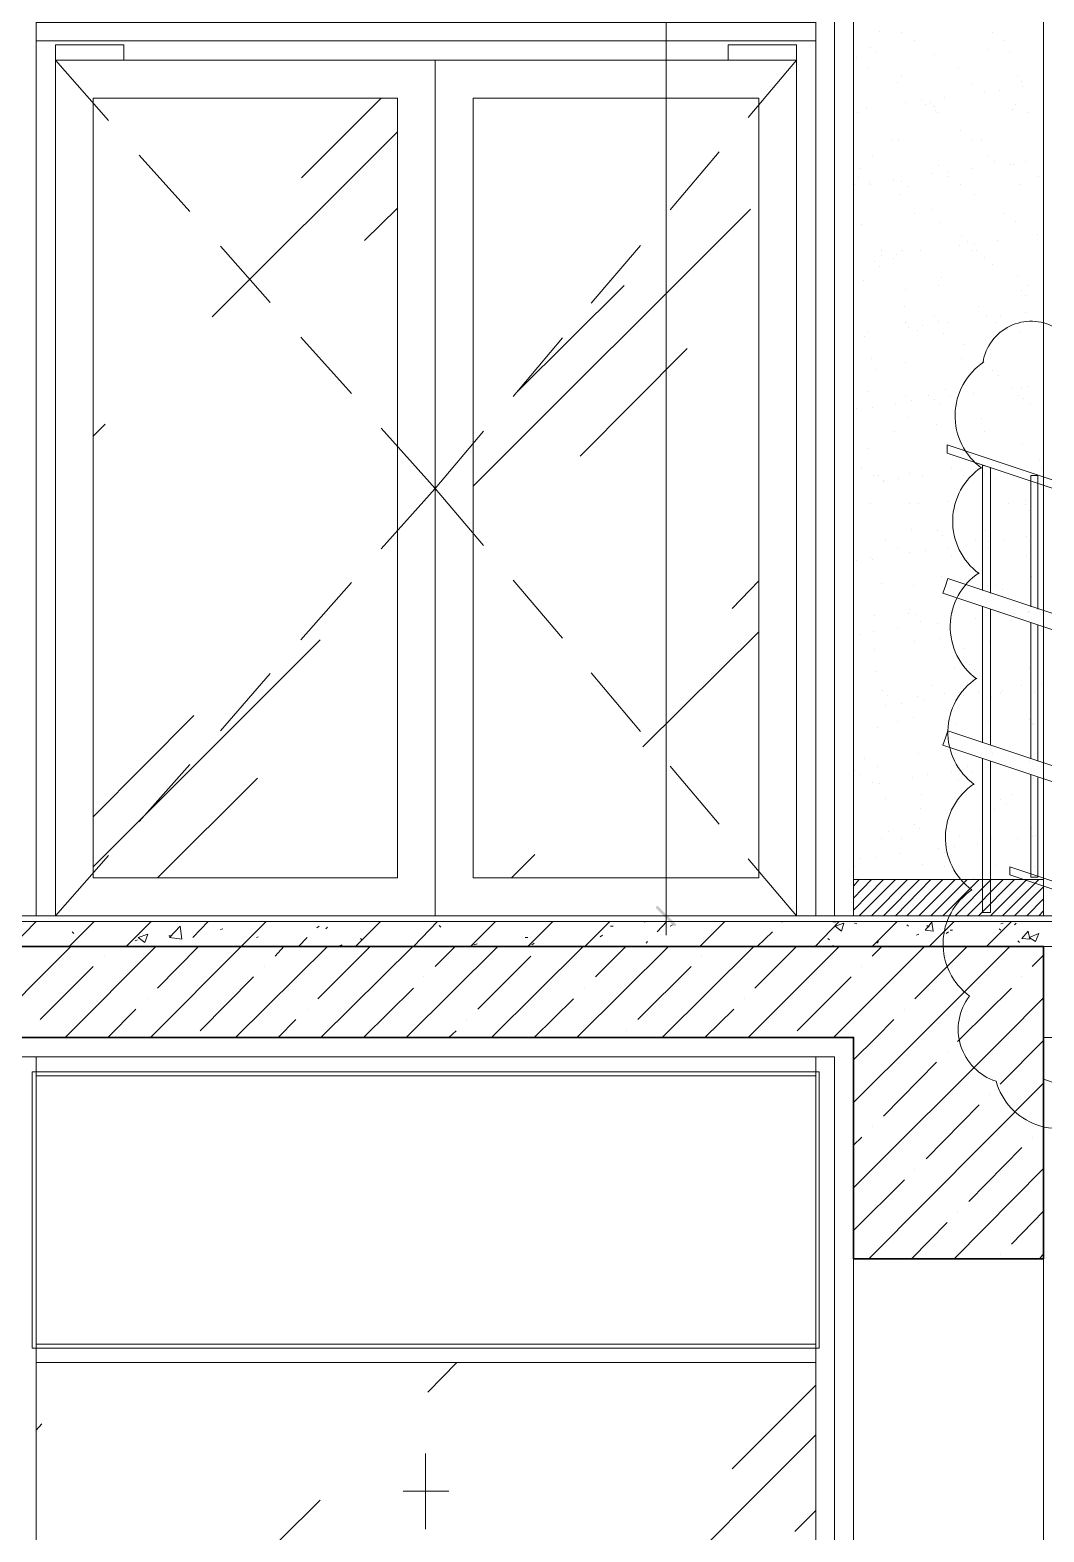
# Model space of a CAD drawing. Header units: millimetres. Extents: x -356862 to 418287, y 0 to 839748.
# Drawn here: x 375108 to 377836, y 784460 to 788500 of the extents above; entities that cross this region are included whole.
import ezdxf

# ---------------------------------------------------------------- set-up
doc = ezdxf.new("R2010")
doc.units = ezdxf.units.MM
doc.layers.add('PDF _Геометрия', color=7, linetype='Continuous', true_color=0xbababa)
doc.layers.add('PDF _Сплошная заливка', color=7, linetype='Continuous', true_color=0xf50000)

msp = doc.modelspace()

# ---------------------------------------------------------------- linework, layer by layer
at = {"layer": 'PDF _Геометрия', "color": 252, "lineweight": 5, "true_color": 0x989898}
for points in [[(374621.668, 786166.9913), (375071.9773, 786166.9913), (375071.9773, 786117.1975), (375071.9773, 788494.3109), (375071.9773, 789589.7748), (375071.9773, 790033.5893), (375123.9361, 790033.5893), (375123.9361, 789589.7748), (375123.9361, 788494.3109), (375123.9361, 786117.1975)], [(377221.7711, 786117.1975), (377221.7711, 788494.3109), (377221.7711, 789589.7748), (377221.7711, 790033.5893), (377271.5649, 790033.5893), (377271.5649, 789589.7748), (377271.5649, 788494.3109), (377271.5649, 786117.1975)], [(375071.9773, 783906.7852), (375071.9773, 784199.0532), (375071.9773, 784939.4656), (375071.9773, 785738.3315), (375123.9361, 785738.3315), (375123.9361, 784939.4656), (375123.9361, 784199.0532), (375123.9361, 783906.7852)], [(377221.7711, 783906.7852), (377221.7711, 784199.0532), (377221.7711, 784939.4656), (377221.7711, 785738.3315), (377271.5649, 785738.3315), (377271.5649, 784939.4656), (377271.5649, 784199.0532), (377271.5649, 783906.7852)]]:
    msp.add_lwpolyline(points, dxfattribs=at)
at = {"layer": 'PDF _Геометрия', "color": 7, "lineweight": 9}
for points in [[(377323.5237, 789492.3522), (377323.5237, 786117.1975)], [(377834.4515, 786117.1975), (377834.4515, 789492.3522)], [(377936.2041, 785790.2903), (377834.4515, 785790.2903)], [(377323.5237, 785194.9295), (377323.5237, 783906.7852)], [(377834.4515, 783906.7852), (377834.4515, 785194.9295)]]:
    msp.add_lwpolyline(points, dxfattribs=at)
at = {"layer": 'PDF _Геометрия', "color": 7, "lineweight": 18}
for points in [[(376819.0907, 786065.2388), (376819.0907, 789031.2181)], [(377373.3175, 786117.1975), (376767.1319, 786117.1975)]]:
    msp.add_lwpolyline(points, dxfattribs=at)
at = {"layer": 'PDF _Геометрия', "color": 7, "lineweight": 5}
for points in [[(377834.4515, 786034.9295), (377988.1629, 786034.9295), (377988.1629, 786117.1975), (373078.0598, 786117.1975), (373078.0598, 788572.2491)], [(377988.1629, 786102.0429), (373078.0598, 786102.0429)], [(377936.2041, 785643.0738), (377834.4515, 785677.713)], [(377834.4515, 785194.9295), (377834.4515, 783906.7852)]]:
    msp.add_lwpolyline(points, dxfattribs=at)
at = {"layer": 'PDF _Геометрия', "color": 252, "lineweight": 5, "true_color": 0x989898}
for points in [[(375123.9361, 788470.4965), (375123.9361, 788520.2903), (377221.7711, 788520.2903), (377221.7711, 788470.4965)], [(375123.9361, 785686.3728), (375123.9361, 785738.3315), (377221.7711, 785738.3315), (377221.7711, 785686.3728)], [(375123.9361, 784915.6511), (375123.9361, 784965.445), (377221.7711, 784965.445), (377221.7711, 784915.6511)]]:
    msp.add_lwpolyline(points, close=True, dxfattribs=at)
at = {"layer": 'PDF _Геометрия', "color": 24, "lineweight": 18, "true_color": 0xa12502}
for points in [[(377392.802, 788496.4759), (377392.802, 788496.4759)], [(377453.4206, 788494.3109), (377453.4206, 788494.3109)], [(377695.8948, 788494.3109), (377695.8948, 788494.3109)], [(377368.9876, 788453.1769), (377368.9876, 788453.1769)], [(377485.8948, 788472.6614), (377485.8948, 788472.6614)], [(377685.0701, 788446.6821), (377685.0701, 788446.6821)], [(377728.369, 788472.6614), (377728.369, 788472.6614)], [(377330.0185, 788427.1975), (377330.0185, 788427.1975)], [(377381.9773, 788440.1872), (377381.9773, 788440.1872)], [(377540.0185, 788433.6924), (377540.0185, 788433.6924)], [(377743.5237, 788438.0223), (377743.5237, 788438.0223)], [(377362.4928, 788396.8882), (377362.4928, 788396.8882)], [(377451.2556, 788377.4037), (377451.2556, 788377.4037)], [(377604.967, 788396.8882), (377604.967, 788396.8882)], [(377763.0082, 788375.2388), (377763.0082, 788375.2388)], [(377440.4309, 788357.9192), (377440.4309, 788357.9192)], [(377639.6062, 788355.7542), (377639.6062, 788355.7542)], [(377674.2453, 788331.9398), (377674.2453, 788331.9398)], [(377715.3794, 788338.4346), (377715.3794, 788338.4346)], [(377775.9979, 788362.2491), (377775.9979, 788362.2491)], [(377778.1629, 788347.0944), (377778.1629, 788347.0944)], [(377358.1629, 788290.8058), (377358.1629, 788290.8058)], [(377464.2453, 788303.7955), (377464.2453, 788303.7955)], [(377505.3794, 788310.2903), (377505.3794, 788310.2903)], [(377516.2041, 788299.4656), (377516.2041, 788299.4656)], [(377529.1938, 788305.9604), (377529.1938, 788305.9604)], [(377542.1835, 788292.9707), (377542.1835, 788292.9707)], [(377568.1629, 788318.9501), (377568.1629, 788318.9501)], [(377750.0185, 788286.4759), (377750.0185, 788286.4759)], [(377758.6783, 788299.4656), (377758.6783, 788299.4656)], [(377334.3484, 788277.8161), (377334.3484, 788277.8161)], [(377544.3484, 788284.3109), (377544.3484, 788284.3109)], [(377548.6783, 788277.8161), (377548.6783, 788277.8161)], [(377791.1526, 788277.8161), (377791.1526, 788277.8161)], [(377444.7608, 788206.3728), (377444.7608, 788206.3728)], [(377611.4618, 788230.1872), (377611.4618, 788230.1872)], [(377643.9361, 788206.3728), (377643.9361, 788206.3728)], [(377425.2763, 788202.0429), (377425.2763, 788202.0429)], [(377667.7505, 788202.0429), (377667.7505, 788202.0429)], [(377338.6783, 788126.2697), (377338.6783, 788126.2697)], [(377375.4824, 788163.0738), (377375.4824, 788163.0738)], [(377550.8433, 788134.9295), (377550.8433, 788134.9295)], [(377639.6062, 788126.2697), (377639.6062, 788126.2697)], [(377687.235, 788158.7439), (377687.235, 788158.7439)], [(377702.3897, 788145.7542), (377702.3897, 788145.7542)], [(377745.6886, 788139.2594), (377745.6886, 788139.2594)], [(377754.3484, 788137.0944), (377754.3484, 788137.0944)], [(377786.8227, 788145.7542), (377786.8227, 788145.7542)], [(377325.6886, 788085.1357), (377325.6886, 788085.1357)], [(377336.5134, 788102.4553), (377336.5134, 788102.4553)], [(377366.8227, 788089.4656), (377366.8227, 788089.4656)], [(377429.6062, 788098.1254), (377429.6062, 788098.1254)], [(377453.4206, 788091.6305), (377453.4206, 788091.6305)], [(377535.6886, 788113.28), (377535.6886, 788113.28)], [(377576.8227, 788117.6099), (377576.8227, 788117.6099)], [(377578.9876, 788104.6202), (377578.9876, 788104.6202)], [(377769.5031, 788085.1357), (377769.5031, 788085.1357)], [(377821.4618, 788104.6202), (377821.4618, 788104.6202)], [(377368.9876, 788082.9707), (377368.9876, 788082.9707)], [(377449.0907, 788056.9913), (377449.0907, 788056.9913)], [(377468.5752, 788078.6408), (377468.5752, 788078.6408)], [(377611.4618, 788082.9707), (377611.4618, 788082.9707)], [(377648.266, 788056.9913), (377648.266, 788056.9913)], [(377488.0598, 788007.1975), (377488.0598, 788007.1975)], [(377535.6886, 788015.8573), (377535.6886, 788015.8573)], [(377730.534, 788007.1975), (377730.534, 788007.1975)], [(377345.1732, 787976.8882), (377345.1732, 787976.8882)], [(377555.1732, 787983.3831), (377555.1732, 787983.3831)], [(377758.6783, 787985.548), (377758.6783, 787985.548)], [(377613.6268, 787944.414), (377613.6268, 787944.414)], [(377628.7814, 787931.4243), (377628.7814, 787931.4243)], [(377648.266, 787924.9295), (377648.266, 787924.9295)], [(377711.0495, 787933.5893), (377711.0495, 787933.5893)], [(377817.1319, 787948.7439), (377817.1319, 787948.7439)], [(377399.2969, 787907.6099), (377399.2969, 787907.6099)], [(377399.2969, 787892.4553), (377399.2969, 787892.4553)], [(377431.7711, 787885.9604), (377431.7711, 787885.9604)], [(377438.266, 787896.7852), (377438.266, 787896.7852)], [(377455.5855, 787907.6099), (377455.5855, 787907.6099)], [(377503.2144, 787905.445), (377503.2144, 787905.445)], [(377607.1319, 787920.5996), (377607.1319, 787920.5996)], [(377641.7711, 787907.6099), (377641.7711, 787907.6099)], [(377654.7608, 787905.445), (377654.7608, 787905.445)], [(377674.2453, 787888.1254), (377674.2453, 787888.1254)], [(377379.8123, 787877.3006), (377379.8123, 787877.3006)], [(377392.802, 787864.3109), (377392.802, 787864.3109)], [(377695.8948, 787868.6408), (377695.8948, 787868.6408)], [(377349.5031, 787825.3419), (377349.5031, 787825.3419)], [(377462.0804, 787801.5274), (377462.0804, 787801.5274)], [(377550.8433, 787812.3522), (377550.8433, 787812.3522)], [(377559.5031, 787834.0017), (377559.5031, 787834.0017)], [(377763.0082, 787836.1666), (377763.0082, 787836.1666)], [(377793.3175, 787812.3522), (377793.3175, 787812.3522)], [(377773.833, 787799.3625), (377773.833, 787799.3625)], [(377786.8227, 787786.3728), (377786.8227, 787786.3728)], [(377459.9154, 787756.0635), (377459.9154, 787756.0635)], [(377540.0185, 787730.0841), (377540.0185, 787730.0841)], [(377659.0907, 787756.0635), (377659.0907, 787756.0635)], [(377680.7402, 787727.9192), (377680.7402, 787727.9192)], [(377719.7093, 787732.2491), (377719.7093, 787732.2491)], [(377784.6577, 787740.9089), (377784.6577, 787740.9089)], [(377364.6577, 787686.7852), (377364.6577, 787686.7852)], [(377462.0804, 787712.7645), (377462.0804, 787712.7645)], [(377470.7402, 787699.7748), (377470.7402, 787699.7748)], [(377494.5546, 787691.1151), (377494.5546, 787691.1151)], [(377509.7093, 787706.2697), (377509.7093, 787706.2697)], [(377553.0082, 787717.0944), (377553.0082, 787717.0944)], [(377565.9979, 787684.6202), (377565.9979, 787684.6202)], [(377574.6577, 787712.7645), (377574.6577, 787712.7645)], [(377704.5546, 787712.7645), (377704.5546, 787712.7645)], [(377737.0288, 787693.28), (377737.0288, 787693.28)], [(377769.5031, 787686.7852), (377769.5031, 787686.7852)], [(377353.833, 787675.9604), (377353.833, 787675.9604)], [(377620.1216, 787654.3109), (377620.1216, 787654.3109)], [(377371.1526, 787615.3419), (377371.1526, 787615.3419)], [(377464.2453, 787606.6821), (377464.2453, 787606.6821)], [(377613.6268, 787617.5068), (377613.6268, 787617.5068)], [(377663.4206, 787604.5171), (377663.4206, 787604.5171)], [(377386.3072, 787587.1975), (377386.3072, 787587.1975)], [(377698.0598, 787582.8676), (377698.0598, 787582.8676)], [(377713.2144, 787569.8779), (377713.2144, 787569.8779)], [(377360.3278, 787526.579), (377360.3278, 787526.579)], [(377524.8639, 787517.9192), (377524.8639, 787517.9192)], [(377570.3278, 787533.0738), (377570.3278, 787533.0738)], [(377646.101, 787522.2491), (377646.101, 787522.2491)], [(377752.1835, 787535.2388), (377752.1835, 787535.2388)], [(377767.3381, 787517.9192), (377767.3381, 787517.9192)], [(377773.833, 787535.2388), (377773.833, 787535.2388)], [(377793.3175, 787541.7336), (377793.3175, 787541.7336)], [(377332.1835, 787481.1151), (377332.1835, 787481.1151)], [(377373.3175, 787485.445), (377373.3175, 787485.445)], [(377436.101, 787494.1047), (377436.101, 787494.1047)], [(377464.2453, 787515.7542), (377464.2453, 787515.7542)], [(377479.4, 787502.7645), (377479.4, 787502.7645)], [(377542.1835, 787507.0944), (377542.1835, 787507.0944)], [(377557.3381, 787496.2697), (377557.3381, 787496.2697)], [(377583.3175, 787513.5893), (377583.3175, 787513.5893)], [(377780.3278, 787509.2594), (377780.3278, 787509.2594)], [(377799.8123, 787496.2697), (377799.8123, 787496.2697)], [(377468.5752, 787457.3006), (377468.5752, 787457.3006)], [(377546.5134, 787439.981), (377546.5134, 787439.981)], [(377667.7505, 787455.1357), (377667.7505, 787455.1357)], [(377433.9361, 787420.4965), (377433.9361, 787420.4965)], [(377676.4103, 787420.4965), (377676.4103, 787420.4965)], [(377364.6577, 787375.0326), (377364.6577, 787375.0326)], [(377574.6577, 787383.6924), (377574.6577, 787383.6924)], [(377624.4515, 787368.5377), (377624.4515, 787368.5377)], [(377778.1629, 787385.8573), (377778.1629, 787385.8573)], [(377345.1732, 787320.9089), (377345.1732, 787320.9089)], [(377587.6474, 787323.0738), (377587.6474, 787323.0738)], [(377637.4412, 787355.548), (377637.4412, 787355.548)], [(377654.7608, 787320.9089), (377654.7608, 787320.9089)], [(377717.5443, 787329.5687), (377717.5443, 787329.5687)], [(377823.6268, 787342.5584), (377823.6268, 787342.5584)], [(377830.1216, 787323.0738), (377830.1216, 787323.0738)], [(377377.6474, 787301.4243), (377377.6474, 787301.4243)], [(377390.6371, 787301.4243), (377390.6371, 787301.4243)], [(377403.6268, 787288.4346), (377403.6268, 787288.4346)], [(377403.6268, 787286.2697), (377403.6268, 787286.2697)], [(377444.7608, 787292.7645), (377444.7608, 787292.7645)], [(377475.0701, 787305.7542), (377475.0701, 787305.7542)], [(377507.5443, 787301.4243), (377507.5443, 787301.4243)], [(377613.6268, 787314.414), (377613.6268, 787314.414)], [(377620.1216, 787301.4243), (377620.1216, 787301.4243)], [(377674.2453, 787305.7542), (377674.2453, 787305.7542)], [(377706.7196, 787292.7645), (377706.7196, 787292.7645)], [(377784.6577, 787236.4759), (377784.6577, 787236.4759)], [(377368.9876, 787225.6511), (377368.9876, 787225.6511)], [(377472.9051, 787225.6511), (377472.9051, 787225.6511)], [(377496.7196, 787225.6511), (377496.7196, 787225.6511)], [(377578.9876, 787232.146), (377578.9876, 787232.146)], [(377739.1938, 787225.6511), (377739.1938, 787225.6511)], [(377784.6577, 787223.4862), (377784.6577, 787223.4862)], [(377797.6474, 787208.3315), (377797.6474, 787208.3315)], [(377479.4, 787156.3728), (377479.4, 787156.3728)], [(377548.6783, 787154.2078), (377548.6783, 787154.2078)], [(377678.5752, 787154.2078), (377678.5752, 787154.2078)], [(377407.9567, 787126.0635), (377407.9567, 787126.0635)], [(377563.833, 787141.2181), (377563.833, 787141.2181)], [(377650.4309, 787128.2285), (377650.4309, 787128.2285)], [(377685.0701, 787123.8986), (377685.0701, 787123.8986)], [(377726.2041, 787128.2285), (377726.2041, 787128.2285)], [(377788.9876, 787136.8882), (377788.9876, 787136.8882)], [(377368.9876, 787080.5996), (377368.9876, 787080.5996)], [(377373.3175, 787076.2697), (377373.3175, 787076.2697)], [(377440.4309, 787106.579), (377440.4309, 787106.579)], [(377475.0701, 787095.7542), (377475.0701, 787095.7542)], [(377516.2041, 787100.0841), (377516.2041, 787100.0841)], [(377578.9876, 787108.7439), (377578.9876, 787108.7439)], [(377585.4824, 787082.7645), (377585.4824, 787082.7645)], [(377630.9464, 787078.4346), (377630.9464, 787078.4346)], [(377685.0701, 787106.579), (377685.0701, 787106.579)], [(377788.9876, 787084.9295), (377788.9876, 787084.9295)], [(377330.0185, 787071.9398), (377330.0185, 787071.9398)], [(377397.1319, 787011.3212), (377397.1319, 787011.3212)], [(377483.7299, 787004.8264), (377483.7299, 787004.8264)], [(377559.5031, 787030.8058), (377559.5031, 787030.8058)], [(377682.9051, 787004.8264), (377682.9051, 787004.8264)], [(377708.8845, 787006.9913), (377708.8845, 787006.9913)], [(377724.0391, 786994.0017), (377724.0391, 786994.0017)], [(377801.9773, 787030.8058), (377801.9773, 787030.8058)], [(377379.8123, 786924.7233), (377379.8123, 786924.7233)], [(377470.7402, 786931.2181), (377470.7402, 786931.2181)], [(377475.0701, 786939.8779), (377475.0701, 786939.8779)], [(377490.2247, 786926.8882), (377490.2247, 786926.8882)], [(377589.8123, 786933.3831), (377589.8123, 786933.3831)], [(377652.5959, 786916.0635), (377652.5959, 786916.0635)], [(377713.2144, 786931.2181), (377713.2144, 786931.2181)], [(377747.8536, 786911.7336), (377747.8536, 786911.7336)], [(377756.5134, 786931.2181), (377756.5134, 786931.2181)], [(377791.1526, 786933.3831), (377791.1526, 786933.3831)], [(377793.3175, 786935.548), (377793.3175, 786935.548)], [(377797.6474, 786935.548), (377797.6474, 786935.548)], [(377338.6783, 786874.9295), (377338.6783, 786874.9295)], [(377377.6474, 786881.4243), (377377.6474, 786881.4243)], [(377442.5959, 786890.0841), (377442.5959, 786890.0841)], [(377503.2144, 786909.5687), (377503.2144, 786909.5687)], [(377548.6783, 786903.0738), (377548.6783, 786903.0738)], [(377587.6474, 786907.4037), (377587.6474, 786907.4037)], [(377379.8123, 786833.7955), (377379.8123, 786833.7955)], [(377488.0598, 786855.445), (377488.0598, 786855.445)], [(377557.3381, 786864.1047), (377557.3381, 786864.1047)], [(377622.2866, 786835.9604), (377622.2866, 786835.9604)], [(377689.4, 786855.445), (377689.4, 786855.445)], [(377635.2763, 786792.6614), (377635.2763, 786792.6614)], [(377384.1422, 786775.3419), (377384.1422, 786775.3419)], [(377594.1422, 786781.8367), (377594.1422, 786781.8367)], [(377648.266, 786779.6718), (377648.266, 786779.6718)], [(377797.6474, 786784.0017), (377797.6474, 786784.0017)], [(377323.5237, 786714.7233), (377323.5237, 786714.7233)], [(377401.4618, 786723.3831), (377401.4618, 786723.3831)], [(377414.4515, 786710.3934), (377414.4515, 786710.3934)], [(377533.5237, 786736.3728), (377533.5237, 786736.3728)], [(377568.1629, 786714.7233), (377568.1629, 786714.7233)], [(377620.1216, 786710.3934), (377620.1216, 786710.3934)], [(377659.0907, 786716.8882), (377659.0907, 786716.8882)], [(377717.5443, 786716.8882), (377717.5443, 786716.8882)], [(377724.0391, 786723.3831), (377724.0391, 786723.3831)], [(377775.9979, 786736.3728), (377775.9979, 786736.3728)], [(377810.6371, 786716.8882), (377810.6371, 786716.8882)], [(377830.1216, 786738.5377), (377830.1216, 786738.5377)], [(377410.1216, 786682.2491), (377410.1216, 786682.2491)], [(377451.2556, 786688.7439), (377451.2556, 786688.7439)], [(377494.5546, 786706.0635), (377494.5546, 786706.0635)], [(377514.0391, 786697.4037), (377514.0391, 786697.4037)], [(377693.7299, 786703.8986), (377693.7299, 786703.8986)], [(377442.5959, 786638.9501), (377442.5959, 786638.9501)], [(377483.7299, 786649.7748), (377483.7299, 786649.7748)], [(377598.4721, 786632.4553), (377598.4721, 786632.4553)], [(377685.0701, 786638.9501), (377685.0701, 786638.9501)], [(377795.4824, 786645.445), (377795.4824, 786645.445)], [(377804.1422, 786634.6202), (377804.1422, 786634.6202)], [(377808.4721, 786632.4553), (377808.4721, 786632.4553)], [(377388.4721, 786623.7955), (377388.4721, 786623.7955)], [(377498.8845, 786554.5171), (377498.8845, 786554.5171)], [(377559.5031, 786578.3315), (377559.5031, 786578.3315)], [(377574.6577, 786565.3419), (377574.6577, 786565.3419)], [(377698.0598, 786554.5171), (377698.0598, 786554.5171)], [(377325.6886, 786509.0532), (377325.6886, 786509.0532)], [(377353.833, 786541.5274), (377353.833, 786541.5274)], [(377388.4721, 786519.8779), (377388.4721, 786519.8779)], [(377596.3072, 786541.5274), (377596.3072, 786541.5274)], [(377630.9464, 786519.8779), (377630.9464, 786519.8779)], [(377691.5649, 786517.713), (377691.5649, 786517.713)], [(377732.6989, 786524.2078), (377732.6989, 786524.2078)], [(377795.4824, 786532.8676), (377795.4824, 786532.8676)], [(377340.8433, 786496.0635), (377340.8433, 786496.0635)], [(377375.4824, 786476.579), (377375.4824, 786476.579)], [(377392.802, 786474.414), (377392.802, 786474.414)], [(377481.5649, 786489.5687), (377481.5649, 786489.5687)], [(377522.6989, 786496.0635), (377522.6989, 786496.0635)], [(377585.4824, 786504.7233), (377585.4824, 786504.7233)], [(377604.967, 786483.0738), (377604.967, 786483.0738)], [(377641.7711, 786502.5584), (377641.7711, 786502.5584)], [(377808.4721, 786485.2388), (377808.4721, 786485.2388)], [(377407.9567, 786433.28), (377407.9567, 786433.28)], [(377505.3794, 786444.1047), (377505.3794, 786444.1047)], [(377719.7093, 786431.1151), (377719.7093, 786431.1151)], [(377747.8536, 786444.1047), (377747.8536, 786444.1047)], [(377503.2144, 786405.1357), (377503.2144, 786405.1357)], [(377702.3897, 786402.9707), (377702.3897, 786402.9707)], [(377734.8639, 786418.1254), (377734.8639, 786418.1254)], [(377485.8948, 786364.0017), (377485.8948, 786364.0017)], [(377501.0495, 786351.012), (377501.0495, 786351.012)], [(377661.2556, 786346.6821), (377661.2556, 786346.6821)], [(377801.9773, 786355.3419), (377801.9773, 786355.3419)], [(377399.2969, 786325.0326), (377399.2969, 786325.0326)], [(377416.6165, 786344.5171), (377416.6165, 786344.5171)], [(377451.2556, 786325.0326), (377451.2556, 786325.0326)], [(377609.2969, 786331.5274), (377609.2969, 786331.5274)], [(377656.9257, 786312.0429), (377656.9257, 786312.0429)], [(377693.7299, 786325.0326), (377693.7299, 786325.0326)], [(377763.0082, 786325.0326), (377763.0082, 786325.0326)], [(377804.1422, 786331.5274), (377804.1422, 786331.5274)], [(377812.802, 786333.6924), (377812.802, 786333.6924)], [(377343.0082, 786270.9089), (377343.0082, 786270.9089)], [(377384.1422, 786275.2388), (377384.1422, 786275.2388)], [(377446.9257, 786283.8986), (377446.9257, 786283.8986)], [(377553.0082, 786299.0532), (377553.0082, 786299.0532)], [(377568.1629, 786288.2285), (377568.1629, 786288.2285)], [(377594.1422, 786303.3831), (377594.1422, 786303.3831)], [(377325.6886, 786249.2594), (377325.6886, 786249.2594)], [(377509.7093, 786255.7542), (377509.7093, 786255.7542)], [(377568.1629, 786249.2594), (377568.1629, 786249.2594)], [(377708.8845, 786253.5893), (377708.8845, 786253.5893)], [(377810.6371, 786249.2594), (377810.6371, 786249.2594)], [(377334.3484, 786218.9501), (377334.3484, 786218.9501)], [(377646.101, 786216.7852), (377646.101, 786216.7852)]]:
    msp.add_lwpolyline(points, dxfattribs=at)
at = {"layer": 'PDF _Геометрия', "color": 7, "lineweight": 9}
for points in [[(375359.9154, 788459.6718), (375175.8948, 788459.6718), (375175.8948, 788418.5377), (375359.9154, 788418.5377)], [(377169.8123, 788459.6718), (376985.7917, 788459.6718), (376985.7917, 788418.5377), (377169.8123, 788418.5377)]]:
    msp.add_lwpolyline(points, close=True, dxfattribs=at)
at = {"layer": 'PDF _Геометрия', "color": 7, "lineweight": 5}
for points in [[(375175.8948, 788418.5377), (375175.8948, 786117.1975)], [(376985.7917, 788418.5377), (376197.7505, 788418.5377), (376197.7505, 786117.1975), (376197.7505, 788418.5377), (375359.9154, 788418.5377)], [(377169.8123, 786117.1975), (377169.8123, 788418.5377)], [(375277.6474, 786218.9501), (375277.6474, 788316.7852), (376095.9979, 788316.7852), (376095.9979, 786218.9501)], [(377068.0598, 786218.9501), (376299.5031, 786218.9501), (376299.5031, 788316.7852), (377068.0598, 788316.7852)], [(377230.4309, 784954.6202), (377230.4309, 785697.1975), (375113.1113, 785697.1975), (375113.1113, 784954.6202)]]:
    msp.add_lwpolyline(points, close=True, dxfattribs=at)
at = {"layer": 'PDF _Геометрия', "lineweight": 5}
for points in [[(375175.8948, 788418.5377), (375318.7814, 788256.1666)], [(377169.8123, 788418.5377), (377039.9154, 788264.8264)], [(376961.9773, 788171.7336), (376829.9154, 788015.8573)], [(375401.0495, 788163.0738), (375537.4412, 788011.5274)], [(375619.7093, 787918.4346), (375753.9361, 787766.8882)], [(376749.8123, 787920.5996), (376617.7505, 787764.7233)], [(375836.2041, 787673.7955), (375972.5959, 787522.2491)], [(376539.8123, 787671.6305), (376407.7505, 787513.5893)], [(376052.6989, 787429.1563), (376197.7505, 787266.7852), (376052.6989, 787104.414)], [(376327.6474, 787420.4965), (376197.7505, 787266.7852), (376327.6474, 787113.0738)], [(377691.5649, 786985.3419), (377691.5649, 787323.0738), (377669.9154, 787329.5687), (377669.9154, 786991.8367)], [(377799.8123, 786948.5377), (377799.8123, 787301.4243), (377819.2969, 787301.4243), (377819.2969, 786942.0429)], [(375972.5959, 787013.4862), (375836.2041, 786859.7748)], [(376407.7505, 787019.981), (376539.8123, 786864.1047)], [(377669.9154, 786582.6614), (377669.9154, 786948.5377)], [(377691.5649, 786576.1666), (377691.5649, 786942.0429)], [(377799.8123, 786905.2388), (377799.8123, 786539.3625)], [(377819.2969, 786532.8676), (377819.2969, 786898.7439)], [(375753.9361, 786768.847), (375619.7093, 786615.1357)], [(376617.7505, 786771.012), (376749.8123, 786612.9707)], [(375537.4412, 786524.2078), (375401.0495, 786370.4965)], [(376829.9154, 786519.8779), (376961.9773, 786364.0017)], [(377691.5649, 786532.8676), (377691.5649, 786125.8573), (377669.9154, 786125.8573), (377669.9154, 786539.3625)], [(377819.2969, 786489.5687), (377819.2969, 786221.1151), (377799.8123, 786221.1151), (377799.8123, 786496.0635)], [(375318.7814, 786279.5687), (375175.8948, 786117.1975)], [(377039.9154, 786270.9089), (377169.8123, 786117.1975)], [(375058.9876, 786034.9295), (375123.9361, 786102.0429)], [(375212.6989, 786034.9295), (375279.8123, 786102.0429)], [(375221.3587, 786073.8986), (375225.6886, 786069.5687)], [(375366.4103, 786034.9295), (375433.5237, 786102.0429)], [(375431.3587, 785790.2903), (375675.9979, 786034.9295), (375743.1113, 786102.0429)], [(375546.101, 786058.7439), (375587.235, 786102.0429)], [(375619.7093, 786080.3934), (375626.2041, 786082.5584)], [(375879.5031, 786084.7233), (375885.9979, 786089.0532)], [(375903.3175, 786082.5584), (375907.6474, 786086.8882)], [(375983.4206, 786034.9295), (376050.534, 786102.0429)], [(376139.2969, 786034.9295), (376204.2453, 786102.0429)], [(376208.5752, 786091.2181), (376212.9051, 786086.8882)], [(376293.0082, 786034.9295), (376360.1216, 786102.0429)], [(376446.7196, 786034.9295), (376513.833, 786102.0429)], [(376600.4309, 786034.9295), (376667.5443, 786102.0429)], [(376641.5649, 786060.9089), (376648.0598, 786065.2388)], [(376669.7093, 786089.0532), (376676.2041, 786089.0532)], [(376760.6371, 786099.8779), (376764.967, 786102.0429)], [(376795.2763, 786073.8986), (376821.2556, 786102.0429)], [(376829.9154, 786089.0532), (376836.4103, 786093.3831)], [(376910.0185, 786034.9295), (376977.1319, 786102.0429)], [(377063.7299, 786034.9295), (377104.8639, 786073.8986)], [(377130.8433, 786099.8779), (377130.8433, 786102.0429)], [(377219.6062, 786034.9295), (377284.5546, 786102.0429)], [(377258.5752, 786102.0429), (377275.8948, 786099.8779), (377275.8948, 786102.0429)], [(377325.6886, 786097.713), (377332.1835, 786095.548)], [(377373.3175, 786034.9295), (377440.4309, 786102.0429)], [(377466.4103, 786093.3831), (377470.7402, 786089.0532)], [(377492.3897, 786065.2388), (377498.8845, 786067.4037)], [(377520.534, 786091.2181), (377527.0288, 786086.8882)], [(377527.0288, 786034.9295), (377594.1422, 786102.0429)], [(377572.4928, 786069.5687), (377578.9876, 786073.8986)], [(377583.3175, 786078.2285), (377589.8123, 786078.2285)], [(377680.7402, 786034.9295), (377747.8536, 786102.0429)], [(377715.3794, 786082.5584), (377719.7093, 786078.2285)], [(377719.7093, 786095.548), (377726.2041, 786097.713)], [(377756.5134, 786093.3831), (377760.8433, 786097.713)], [(374972.3897, 785790.2903), (375217.0288, 786034.9295)], [(375201.8742, 785790.2903), (375446.5134, 786034.9295)], [(375390.2247, 786050.0841), (375396.7196, 786052.2491)], [(375450.8433, 785922.3522), (375561.2556, 786034.9295)], [(375481.1526, 786063.0738), (375487.6474, 786063.0738)], [(375660.8433, 785790.2903), (375907.6474, 786034.9295)], [(375717.1319, 786058.7439), (375721.4618, 786060.9089)], [(375766.9257, 786008.9501), (375790.7402, 786034.9295)], [(375829.7093, 786034.9295), (375853.5237, 786058.7439)], [(375881.668, 785894.2078), (376022.3897, 786034.9295)], [(375890.3278, 785790.2903), (376137.1319, 786034.9295)], [(375935.7917, 786034.9295), (375946.6165, 786039.2594), (375946.6165, 786034.9295)], [(375996.4103, 786056.579), (376000.7402, 786052.2491)], [(376119.8123, 785790.2903), (376366.6165, 786034.9295)], [(376197.7505, 785980.8058), (376251.8742, 786034.9295)], [(376301.668, 786039.2594), (376310.3278, 786041.4243)], [(376349.2969, 785790.2903), (376596.101, 786034.9295)], [(376440.2247, 786058.7439), (376446.7196, 786058.7439)], [(376457.5443, 786039.2594), (376464.0391, 786043.5893)], [(376578.7814, 785790.2903), (376825.5855, 786034.9295)], [(376628.5752, 785952.6614), (376710.8433, 786034.9295)], [(376764.967, 786043.5893), (376769.2969, 786047.9192)], [(376808.266, 785790.2903), (377055.0701, 786034.9295)], [(377039.9154, 785790.2903), (377284.5546, 786034.9295)], [(377057.235, 785922.3522), (377169.8123, 786034.9295)], [(377254.2453, 786056.579), (377258.5752, 786052.2491)], [(377260.7402, 786034.9295), (377269.4, 786037.0944)], [(377269.4, 785790.2903), (377514.0391, 786034.9295)], [(377323.5237, 785614.9295), (377498.8845, 785790.2903), (377743.5237, 786034.9295)], [(377373.3175, 786008.9501), (377399.2969, 786034.9295)], [(377386.3072, 786043.5893), (377390.6371, 786047.9192)], [(377488.0598, 785894.2078), (377628.7814, 786034.9295)], [(377765.1732, 786050.0841), (377769.5031, 786045.7542)], [(375307.9567, 786008.9501), (375307.9567, 786008.9501)], [(376312.4928, 785866.0635), (376455.3794, 786008.9501)], [(376914.3484, 786008.9501), (376914.3484, 786008.9501)], [(377804.1422, 785980.8058), (377834.4515, 786011.1151)], [(375134.7608, 785837.9192), (375277.6474, 785980.8058)], [(375565.5855, 785807.6099), (375708.4721, 785952.6614)], [(375738.7814, 785980.8058), (375738.7814, 785980.8058)], [(376167.4412, 785952.6614), (376167.4412, 785952.6614)], [(376743.3175, 785837.9192), (376886.2041, 785980.8058)], [(377171.9773, 785807.6099), (377317.0288, 785952.6614)], [(377345.1732, 785980.8058), (377345.1732, 785980.8058)], [(377775.9979, 785952.6614), (377775.9979, 785952.6614)], [(376005.0701, 785790.2903), (376139.2969, 785922.3522)], [(376598.266, 785922.3522), (376598.266, 785922.3522)], [(377602.802, 785779.4656), (377613.6268, 785790.2903), (377747.8536, 785922.3522)], [(375316.6165, 785790.2903), (375392.3897, 785866.0635)], [(375422.6989, 785894.2078), (375422.6989, 785894.2078)], [(375853.5237, 785866.0635), (375853.5237, 785866.0635)], [(376464.0391, 785790.2903), (376570.1216, 785894.2078)], [(376923.0082, 785790.2903), (377000.9464, 785866.0635)], [(377029.0907, 785894.2078), (377029.0907, 785894.2078)], [(377323.5237, 785385.445), (377728.369, 785790.2903), (377834.4515, 785896.3728)], [(377459.9154, 785866.0635), (377459.9154, 785866.0635)], [(375775.5855, 785790.2903), (375823.2144, 785837.9192)], [(376282.1835, 785837.9192), (376282.1835, 785837.9192)], [(377323.5237, 785729.6718), (377384.1422, 785790.2903), (377431.7711, 785837.9192)], [(376234.5546, 785790.2903), (376254.0391, 785807.6099)], [(376713.0082, 785807.6099), (376713.0082, 785807.6099)], [(377717.5443, 785664.7233), (377834.4515, 785781.6305)], [(377574.6577, 785751.3212), (377574.6577, 785751.3212)], [(377403.6268, 785578.1254), (377546.5134, 785723.1769)], [(377364.6577, 785194.9295), (377834.4515, 785666.8882)], [(377689.4, 785636.579), (377689.4, 785636.579)], [(377518.369, 785463.3831), (377661.2556, 785608.4346)], [(377373.3175, 785549.981), (377373.3175, 785549.981)], [(377832.2866, 785549.981), (377834.4515, 785552.146)], [(377323.5237, 785500.1872), (377345.1732, 785521.8367)], [(377804.1422, 785521.8367), (377804.1422, 785521.8367)], [(377633.1113, 785348.6408), (377775.9979, 785493.6924)], [(377488.0598, 785435.2388), (377488.0598, 785435.2388)], [(377594.1422, 785194.9295), (377834.4515, 785437.4037)], [(377323.5237, 785270.7027), (377459.9154, 785407.0944)], [(377602.802, 785320.4965), (377602.802, 785320.4965)], [(377747.8536, 785233.8986), (377834.4515, 785322.6614)], [(377479.4, 785194.9295), (377574.6577, 785292.3522)], [(377717.5443, 785205.7542), (377717.5443, 785205.7542)], [(377823.6268, 785194.9295), (377834.4515, 785207.9192)]]:
    msp.add_lwpolyline(points, dxfattribs=at)
at = {"layer": 'PDF _Геометрия', "color": 254, "lineweight": 5, "true_color": 0xdcdcdc}
for points in [[(375838.369, 788102.4553), (376052.6989, 788316.7852)], [(375598.0598, 787727.9192), (376095.9979, 788225.8573)], [(376007.235, 787933.5893), (376095.9979, 788020.1872)], [(376299.5031, 787273.28), (377046.4103, 788018.0223)], [(376416.4103, 787524.414), (376706.5134, 787812.3522)], [(376587.4412, 787353.3831), (376875.3794, 787643.4862)], [(375277.6474, 787407.5068), (375310.1216, 787439.981)], [(376996.6165, 786944.2078), (377068.0598, 787017.8161)], [(376756.3072, 786571.8367), (377068.0598, 786881.4243)], [(375277.6474, 786249.2594), (375888.1629, 786859.7748)], [(375277.6474, 786383.4862), (375548.266, 786656.2697)], [(375450.8433, 786218.9501), (375719.2969, 786487.4037)], [(376403.4206, 786218.9501), (376466.2041, 786281.7336)], [(376178.266, 784835.548), (376256.2041, 784915.6511)], [(376996.6165, 784629.8779), (377221.7711, 784855.0326)], [(375123.9361, 784733.7955), (375139.0907, 784751.1151)], [(376756.3072, 784255.3419), (377221.7711, 784720.8058)], [(376171.7711, 784671.012), (376171.7711, 784467.5068)], [(376234.5546, 784569.2594), (376111.1526, 784569.2594)], [(375565.5855, 784225.0326), (375888.1629, 784545.445)], [(377165.4824, 784461.012), (377221.7711, 784517.3006)]]:
    msp.add_lwpolyline(points, dxfattribs=at)
at = {"layer": 'PDF _Геометрия', "lineweight": 5}
for points in [[(377574.6577, 787383.6924), (377574.6577, 787362.0429), (390579.5031, 783025.6511), (390579.5031, 783047.3006)], [(390412.802, 782703.0738), (390419.2969, 782722.5584), (390425.7917, 782742.0429), (377576.8227, 787024.3109), (377570.3278, 787004.8264), (377563.833, 786985.3419)], [(390412.802, 782293.8986), (390419.2969, 782313.3831), (390425.7917, 782332.8676), (377576.8227, 786615.1357), (377570.3278, 786595.6511), (377563.833, 786576.1666)], [(377743.5237, 786249.2594), (377743.5237, 786227.6099), (390609.8123, 781938.847), (390609.8123, 781960.4965)], [(375424.8639, 786067.4037), (375416.2041, 786045.7542), (375398.8845, 786058.7439)], [(375483.3175, 786058.7439), (375511.4618, 786089.0532), (375515.7917, 786054.414)], [(377297.5443, 786097.713), (377291.0495, 786076.0635), (377273.7299, 786089.0532)], [(377533.5237, 786099.8779), (377537.8536, 786076.0635), (377516.2041, 786078.2285)], [(377793.3175, 786076.0635), (377797.6474, 786054.414), (377775.9979, 786056.579)], [(377821.4618, 786069.5687), (377795.4824, 786058.7439), (377812.802, 786047.9192)]]:
    msp.add_lwpolyline(points, close=True, dxfattribs=at)
at = {"layer": 'PDF _Геометрия', "color": 1, "lineweight": 20}
msp.add_lwpolyline([(377647.9339, 786472.5458, 0.520570482), (377641.438, 786186.7616, 0.520570482), (377635.3215, 785901.3788, 0.520570345), (377706.71, 785672.3718, 0.520570388), (377976.004, 785577.485)], format="xyb", dxfattribs=at)
at = {"layer": 'PDF _Геометрия', "color": 84, "lineweight": 20, "true_color": 0x269900}
for points in [[(377323.5237, 786197.3006), (377338.6783, 786214.6202)], [(377323.5237, 786164.8264), (377371.1526, 786214.6202)], [(377323.5237, 786132.3522), (377403.6268, 786214.6202)], [(377338.6783, 786117.1975), (377436.101, 786214.6202)], [(377371.1526, 786117.1975), (377468.5752, 786214.6202)], [(377403.6268, 786117.1975), (377501.0495, 786214.6202)], [(377436.101, 786117.1975), (377531.3587, 786214.6202)], [(377466.4103, 786117.1975), (377563.833, 786214.6202)], [(377498.8845, 786117.1975), (377596.3072, 786214.6202)], [(377531.3587, 786117.1975), (377628.7814, 786214.6202)], [(377563.833, 786117.1975), (377661.2556, 786214.6202)], [(377596.3072, 786117.1975), (377693.7299, 786214.6202)], [(377628.7814, 786117.1975), (377726.2041, 786214.6202)], [(377659.0907, 786117.1975), (377756.5134, 786214.6202)], [(377691.5649, 786117.1975), (377788.9876, 786214.6202)], [(377724.0391, 786117.1975), (377821.4618, 786214.6202)], [(377756.5134, 786117.1975), (377834.4515, 786195.1357)], [(377788.9876, 786117.1975), (377834.4515, 786162.6614)], [(377821.4618, 786117.1975), (377834.4515, 786130.1872)]]:
    msp.add_lwpolyline(points, dxfattribs=at)
msp.add_lwpolyline([(377323.5237, 786117.1975), (377834.4515, 786117.1975), (377834.4515, 786214.6202), (377323.5237, 786214.6202)], close=True, dxfattribs=at)
at = {"layer": 'PDF _Геометрия', "color": 7, "lineweight": 30}
msp.add_lwpolyline([(373078.0598, 783906.7852), (373078.0598, 785790.2903), (377323.5237, 785790.2903), (377323.5237, 785194.9295), (377834.4515, 785194.9295), (377834.4515, 785790.2903), (377834.4515, 786034.9295), (373078.0598, 786034.9295), (373078.0598, 786117.1975), (372822.5959, 786117.1975), (372822.5959, 786034.9295), (372822.5959, 785790.2903), (372822.5959, 783906.7852)], dxfattribs=at)
at = {"layer": 'PDF _Геометрия', "color": 1, "lineweight": 20}
for centre, radius, start, end in [((377800.9653, 787585.4708), 130.9794, 60.9027102, 170.9033192), ((377770.6549, 787462.0622), 174.2783, 123.7170343, 233.717653), ((377764.16, 787178.443), 174.2783, 123.7170343, 233.717653), ((377757.6641, 786894.8215), 174.2783, 123.7170343, 233.717653), ((377751.1692, 786611.2022), 174.2783, 123.7170343, 233.717653)]:
    msp.add_arc(centre, radius, start, end, dxfattribs=at)
at = {"layer": 'PDF _Сплошная заливка', "color": 7, "transparency": 33554559}
for points in [[(376795.2763, 786145.3419), (376790.9464, 786138.847), (376847.235, 786093.3831)], [(376790.9464, 786138.847), (376847.235, 786093.3831), (376840.7402, 786089.0532)]]:
    msp.add_solid(points, dxfattribs=at)

doc.saveas('drawing.dxf')
